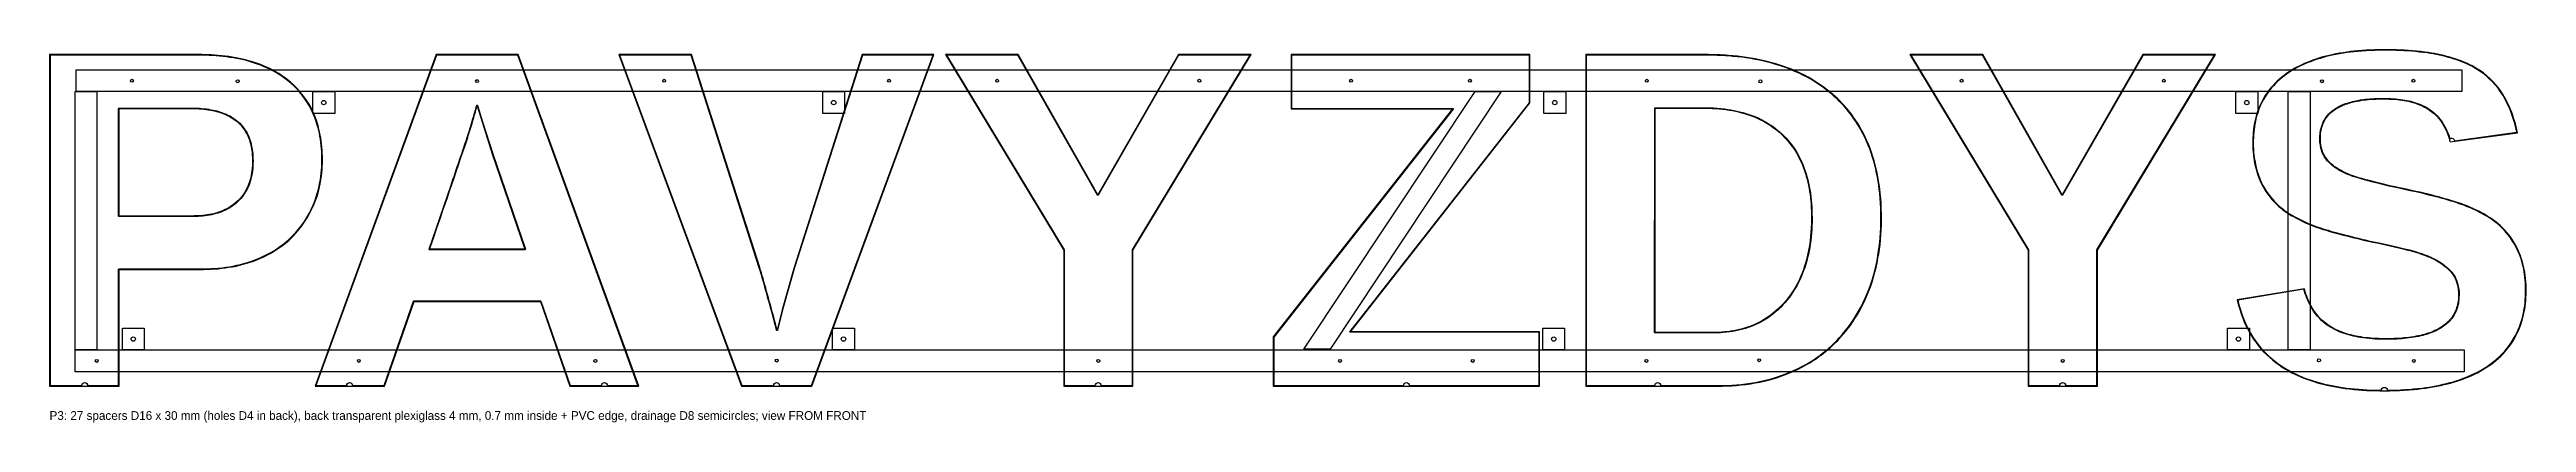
# Model space of a CAD drawing. Header units: millimetres. Extents: x 0 to 3400, y -44 to 469.
import ezdxf

# ---------------------------------------------------------------- set-up
doc = ezdxf.new("R2010")
doc.units = ezdxf.units.MM
for name, color, linetype in [('1_REMAS', 5, 'Continuous'), ('2_DUGNAS', 1, 'Continuous'), ('3_PRIEKIS', 7, 'Continuous'), ('TEXT', 8, 'Continuous')]:
    doc.layers.add(name, color=color, linetype=linetype)

# ---------------------------------------------------------------- blocks, each defined once
blk = doc.blocks.new('REMAS')
at = {"layer": '1_REMAS'}
for points in [[(35.136, 411.068), (65.136, 411.068), (65.136, 56.068), (35.136, 56.068)], [(36.5, 441.068), (3311.5, 441.068), (3311.5, 411.068), (36.5, 411.068)], [(361.5, 411.068), (391.5, 411.068), (391.5, 381.068), (361.5, 381.068)], [(1061.5, 411.068), (1091.5, 411.068), (1091.5, 381.068), (1061.5, 381.068)], [(1956.95, 411.068), (1992.966, 411.068), (1757.966, 57.329), (1721.95, 57.329)], [(2051.5, 411.068), (2081.5, 411.068), (2081.5, 381.068), (2051.5, 381.068)], [(3001.5, 411.068), (3031.5, 411.068), (3031.5, 381.068), (3001.5, 381.068)], [(3073.366, 411.068), (3103.366, 411.068), (3103.366, 56.068), (3073.366, 56.068)], [(100, 86.068), (130, 86.068), (130, 56.068), (100, 56.068)], [(1075, 86.068), (1105, 86.068), (1105, 56.068), (1075, 56.068)], [(2050, 86.068), (2080, 86.068), (2080, 56.068), (2050, 56.068)], [(2990, 86.068), (3020, 86.068), (3020, 56.068), (2990, 56.068)], [(35, 56.068), (3315, 56.068), (3315, 26.068), (35, 26.068)]]:
    blk.add_lwpolyline(points, close=True, dxfattribs=at)
for centre in [(376.5, 396.068), (1076.5, 396.068), (2066.5, 396.068), (3016.5, 396.068), (115, 71.068), (1090, 71.068), (2065, 71.068), (3005, 71.068)]:
    blk.add_circle(centre, 3, dxfattribs=at)
blk = doc.blocks.new('DUGNAS')
at = {"layer": '2_DUGNAS'}
for points in [[(0.7, 461.232), (0.7, 7.165), (44.27, 7.165, -0.99875), (52.27, 7.165), (94.66, 7.165), (94.677, 166.953, -0.35083125), (95.36, 167.5), (211.503, 167.516, 0.04452233), (252.308, 171.417, 0.05782153), (290.25, 183.159, 0.06843256), (324.266, 204.2, 0.09745615), (356.385, 243.832, 0.08433195), (371.87, 290.441, 0.04794185), (373.84, 324.629, 0.04978545), (369.553, 358.053, 0.07147344), (356.369, 392.075, 0.09601643), (326.853, 426.399, 0.06768036), (294.822, 445.348, 0.04792886), (261.937, 455.65, 0.03845859), (223.74, 460.686, 0.01473364), (204.62, 461.232)], [(365.633, 7.165), (407.95, 7.165, -0.99875), (415.95, 7.165), (459.494, 7.165), (499.805, 123.207, -0.25943456), (500.399, 123.537), (674.142, 123.52, -0.2598899), (674.649, 123.067), (714.892, 7.165), (757.77, 7.165, -0.99875), (765.77, 7.165), (807.786, 7.165), (642.788, 461.232), (531.275, 461.232)], [(782.637, 461.232), (950.535, 7.165), (994.21, 7.165, -0.99875), (1002.21, 7.165), (1046.213, 7.165), (1213.144, 461.232), (1116.065, 461.232), (1022.803, 169.184), (1006.324, 111.021), (999.486, 83.089, -0.69198878), (998.182, 83.221, 0.00579745), (978.803, 153.945, 0.00382234), (974.27, 169.177), (880.683, 461.232)], [(1648.331, 461.232), (1550.091, 461.232), (1439.649, 268.799, -0.50943639), (1438.524, 268.926), (1329.465, 461.232), (1231.228, 461.232), (1392.925, 193.528), (1392.961, 193.307), (1392.961, 7.165), (1435.66, 7.165, -0.99875), (1443.66, 7.165), (1486.598, 7.165), (1486.615, 193.461), (1486.699, 193.669)], [(2044.86, 80.437), (1785.832, 80.454, -0.54998537), (1785.435, 81.569), (2031.607, 395.906), (2031.607, 461.232), (1705.226, 461.232), (1705.226, 387.96), (1926.433, 387.943, -0.55180744), (1926.829, 386.827), (1680.658, 73.783), (1680.658, 7.165), (1858.81, 7.165, -0.99875), (1866.81, 7.165), (2044.86, 7.165)], [(2109.618, 461.232), (2109.618, 7.165), (2203.77, 7.165, -0.99875), (2211.77, 7.165), (2296.463, 7.183, 0.0489608), (2348.002, 12.607, 0.07271265), (2407.445, 34.182, 0.08447114), (2457.449, 73.016, 0.0643639), (2486.669, 114.92, 0.0607989), (2506.092, 166.495, 0.04557836), (2513.622, 217.149, 0.03957509), (2512.55, 271.541, 0.04356023), (2504.271, 315.631, 0.05821174), (2486.585, 358.789, 0.09894718), (2441.038, 412.272, 0.06572845), (2396.192, 438.985, 0.04569425), (2353.565, 452.871, 0.03803024), (2304.928, 460.097, 0.01878144), (2273.777, 461.232)], [(2972.385, 461.232), (2874.145, 461.232), (2763.703, 268.799, -0.50943639), (2762.578, 268.926), (2653.519, 461.232), (2555.282, 461.232), (2716.979, 193.528), (2717.015, 193.307), (2717.015, 7.165), (2759.71, 7.165, -0.99875), (2767.71, 7.165), (2810.652, 7.165), (2810.669, 193.461), (2810.753, 193.669)], [(3295.23, 346.114, -0.58357911), (3301.703, 343.544), (3387.204, 355.204, 0.04857357), (3377.419, 387.611, 0.06431397), (3361.367, 415.7, 0.11080225), (3325.357, 445.926, 0.04849083), (3297.705, 456.976, 0.03620933), (3263.953, 464.239, 0.02818233), (3222.149, 467.768, 0.02677191), (3174.25, 466.86, 0.03424562), (3133.798, 461.129, 0.04240871), (3100.908, 451.173, 0.05809167), (3071.492, 435.339, 0.0737734), (3047.812, 412.971, 0.09873954), (3030.001, 377.28, 0.05792153), (3025.529, 347.748, 0.04978266), (3027.321, 316.33, 0.09320813), (3041.228, 277.538, 0.08985781), (3064.515, 250.929, 0.04137506), (3080.824, 239.981, 0.04843646), (3117.531, 223.758, 0.01501016), (3145.696, 215.612, 0.00673997), (3183.568, 206.274), (3197.545, 203.385), (3210.374, 200.601), (3222.043, 197.924), (3231.303, 195.67), (3239.676, 193.497), (3246.149, 191.7), (3251.971, 189.962, -0.0335085), (3269.107, 183.547, -0.05643634), (3287.488, 172.704, -0.05586938), (3297.842, 162.859, -0.12401937), (3306.865, 143.45, -0.06445417), (3307.803, 127.997, -0.08801828), (3303.496, 109.163, -0.11676064), (3290.168, 91.442, -0.06759446), (3275.086, 82.05, -0.0494186), (3255.467, 75.49, -0.03771877), (3229.271, 71.563), (3222.973, 71.143), (3216.434, 70.871), (3209.652, 70.748, -0.03645632), (3176.169, 72.736, -0.04727074), (3150.082, 78.741, -0.06373726), (3128.916, 88.894, -0.11180463), (3106.029, 112.82), (3104.342, 115.721, -0.06234536), (3094.979, 139.499), (3004.215, 124.53, 0.05416593), (3016.118, 89.638, 0.08842084), (3043.634, 50.56, 0.07152752), (3076.158, 26.748, 0.04830529), (3108.919, 13.193, 0.03852175), (3147.73, 4.558, 0.03011466), (3192.593, 0.854, 0.00466602), (3201.33, 0.713, -0.9957495), (3209.33, 0.721, 0.02930959), (3257.348, 3.784, 0.0349604), (3295.503, 11.206, 0.04666569), (3329.171, 23.671, 0.06502356), (3359.463, 43.418, 0.09431747), (3385.355, 75.792, 0.07477539), (3396.736, 108.981, 0.05133268), (3399.27, 141.018, 0.05083331), (3395.881, 170.641, 0.09975975), (3378.429, 210.171, 0.08758444), (3352.831, 235.285, 0.04259656), (3329.414, 248.591, 0.03186937), (3305.128, 258.137, 0.01678286), (3272.276, 267.558, 0.01022717), (3225.459, 278.347), (3211.961, 281.351), (3199.699, 284.221), (3189.984, 286.622), (3181.215, 288.921), (3173.391, 291.118), (3167.436, 292.92), (3162.173, 294.648, -0.06008623), (3140.424, 304.906, -0.0720005), (3127.059, 316.229, -0.12252509), (3118.267, 333.505, -0.06930746), (3116.829, 349.537, -0.08399573), (3120.207, 366.453, -0.12949848), (3133.212, 384.191, -0.07036839), (3147.626, 392.791, -0.05058287), (3166.471, 398.536, -0.03799923), (3191.716, 401.561), (3197.795, 401.785, -0.03311814), (3223.987, 400.861), (3227.662, 400.421, -0.04977456), (3249.592, 395.438), (3252.497, 394.381, -0.08174664), (3271.849, 383.282, -0.10793091), (3289.691, 360.613, -0.04560579)], [(94.69, 388.11, -0.33109617), (95.36, 388.606), (195.945, 388.596), (199.851, 388.517, -0.0442866), (224.593, 385.72, -0.06099193), (244.777, 378.988, -0.09565561), (263.111, 365.499, -0.09883586), (274.618, 346.173, -0.06484133), (278.922, 325.974, -0.05994429), (278.049, 298.969, -0.07229699), (271.684, 278.027, -0.14155773), (248.94, 252.428, -0.07427927), (228.443, 243.433, -0.05475698), (204.539, 239.689, -0.01355086), (196.539, 239.479), (95.207, 239.496, -0.35083125), (94.66, 240.179), (94.677, 388.06)], [(586.746, 392.425, -0.45123685), (587.701, 391.989), (594.489, 369.688), (608.385, 325.737), (653.348, 194.675, -0.44762608), (652.653, 193.9), (521.58, 193.917), (521.288, 194.06, -0.31102355), (521.072, 194.827), (550.709, 281.311, 0.00237795), (574.726, 352.319, 0.00812899), (580.865, 372.425, 0.00503707), (586.413, 392.113, -0.16495247)], [(2273.629, 388.924), (2278.947, 388.83), (2284.166, 388.625), (2289.292, 388.309), (2294.324, 387.88), (2299.263, 387.34), (2304.108, 386.687, -0.05254372), (2336.774, 378.48, -0.07678647), (2369.947, 360.164, -0.11071422), (2402.373, 320.732, -0.056947), (2413.726, 289.997), (2414.812, 285.391), (2415.788, 280.685, -0.04273704), (2419.565, 243.127, -0.04110086), (2417.117, 201.398, -0.0513727), (2408.121, 165.139, -0.07363012), (2388.504, 128.619, -0.07432795), (2362.323, 102.59, -0.09427039), (2322.945, 84.071, -0.05733142), (2289.918, 79.533), (2285.092, 79.467), (2204.125, 79.484, -0.35083125), (2203.578, 80.167), (2203.595, 388.383, -0.35083125), (2204.278, 388.93)]]:
    blk.add_lwpolyline(points, format="xyb", close=True, dxfattribs=at)
for centre in [(113.1, 426.02), (258.3, 425.32), (587, 425.62), (843.8, 426.12), (1152.5, 426.12), (1300.9, 426.12), (1578.5, 426.12), (1786.8, 426.02), (1950, 426.02), (2192.8, 426.02), (2348.7, 425.22), (2625, 426.12), (2902.6, 426.12), (3119.6, 425.32), (3245.2, 426.02), (64.8, 41.02), (424.6, 41.02), (749.3, 41.02), (998.3, 41.52), (1439.8, 41.02), (1771.7, 41.02), (1953.8, 41.02), (2192.2, 41.02), (2347, 41.92), (2763.8, 41.02), (3115.6, 41.82), (3245.8, 41.02)]:
    blk.add_circle(centre, 2, dxfattribs=at)
blk = doc.blocks.new('PRIEKIS')
at = {"layer": '3_PRIEKIS'}
for points in [[(0, 461.932), (0, 6.465), (95.36, 6.465), (95.36, 166.8), (211.511, 166.816, 0.04289609), (251.114, 170.48, 0.05754627), (289.397, 182.017, 0.068064), (323.763, 202.876, 0.09986703), (357.002, 243.502, 0.0843374), (372.561, 290.332, 0.04992444), (374.476, 326.351, 0.05023591), (369.874, 359.702, 0.07185733), (356.264, 393.659, 0.09564061), (326.188, 427.815, 0.06735718), (293.712, 446.576, 0.0475205), (260.459, 456.679, 0.03802243), (221.914, 461.489, 0.01313272), (204.621, 461.932)], [(998.859, 83.4, 0.00579556), (979.475, 154.14, 0.00386709), (974.938, 169.386), (881.194, 461.932), (781.631, 461.932), (950.048, 6.465), (1046.701, 6.465), (1214.147, 461.932), (1115.554, 461.932), (1022.133, 169.386), (1005.647, 111.2)], [(2108.918, 461.932), (2108.918, 6.465), (2296.471, 6.483, 0.04898697), (2348.145, 11.922, 0.07099007), (2406.49, 32.875, 0.08019557), (2454.938, 69.309, 0.06496902), (2485.07, 110.486, 0.06315336), (2506.013, 163.339, 0.0460787), (2514.101, 213.769, 0.04202018), (2513.247, 271.613, 0.04353645), (2504.944, 315.822, 0.0605057), (2486.337, 360.655, 0.09645615), (2441.473, 412.82, 0.06571631), (2396.471, 439.627, 0.04569937), (2353.723, 453.553, 0.03801576), (2304.98, 460.795, 0.01881126), (2273.778, 461.932)], [(3388.04, 354.611, 0.04687131), (3378.634, 386.501, 0.06383271), (3362.746, 415.037, 0.11392824), (3325.683, 446.546, 0.04674445), (3299.299, 457.225, 0.03667784), (3265.724, 464.684, 0.02946452), (3222.171, 468.468, 0.02676983), (3174.197, 467.558, 0.03427958), (3133.65, 461.813, 0.04242259), (3100.646, 451.822, 0.05809804), (3071.088, 435.91, 0.07378249), (3047.26, 413.401, 0.0987508), (3029.327, 377.467, 0.05791282), (3024.829, 347.777, 0.04978899), (3026.63, 316.216, 0.09123573), (3040.203, 277.9, 0.09203394), (3064.076, 250.384, 0.04132327), (3080.477, 239.373, 0.04755007), (3116.546, 223.348, 0.01545453), (3144.285, 215.26, 0.00708611), (3183.419, 205.59, -0.01129844), (3231.132, 194.991, -0.01871031), (3256.103, 187.895, -0.05223642), (3278.605, 177.829, -0.06554839), (3294.178, 165.876, -0.15179113), (3306.177, 143.318, -0.06455151), (3307.105, 128.045, -0.08813412), (3302.85, 109.434, -0.11671422), (3289.723, 91.982, -0.0682914), (3274.799, 82.688, -0.05002747), (3255.311, 76.172, -0.03768993), (3229.219, 72.261, -0.03894278), (3186.971, 72.246, -0.04223993), (3159.155, 76.77, -0.05707193), (3136.464, 85.275, -0.14024813), (3106.63, 113.18, -0.06335647), (3096.846, 135.475, -0.01037335), (3095.493, 140.293), (3003.366, 125.1, 0.05251849), (3014.846, 90.708, 0.08260582), (3040.102, 53.159, 0.07754545), (3074.587, 26.806, 0.04876522), (3107.221, 12.993, 0.03892004), (3145.886, 4.128, 0.03161334), (3192.575, 0.155, 0.02923741), (3245.997, 1.828, 0.03424929), (3287.503, 8.451, 0.0421952), (3321.274, 19.312, 0.05783296), (3351.628, 36.298, 0.074988), (3376.816, 60.956, 0.09117079), (3394.625, 97.076, 0.0558756), (3399.714, 127.724, 0.0538781), (3398.067, 163.012, 0.06882134), (3388.969, 193.332, 0.13630322), (3353.231, 235.86, 0.04260684), (3329.711, 249.225, 0.03188898), (3305.347, 258.802, 0.01735693), (3270.978, 268.61, 0.00992603), (3225.609, 279.031, -0.01161299), (3182.592, 289.275, -0.01923878), (3160.809, 295.866, -0.05894477), (3140.119, 305.938, -0.07307112), (3127.132, 317.223, -0.11799671), (3118.949, 333.664, -0.06935208), (3117.528, 349.502, -0.08392721), (3120.855, 366.189, -0.12973631), (3133.65, 383.645, -0.07112593), (3147.897, 392.146, -0.04765079), (3165.01, 397.51, -0.03904175), (3189.78, 400.754, -0.03467405), (3220.152, 400.523, -0.04768552), (3244.334, 396.346, -0.06262635), (3262.755, 388.743, -0.1419673), (3288.127, 362.134, -0.06250753), (3295.589, 342.004)], [(95.36, 240.179), (95.36, 387.906), (195.934, 387.896, -0.04228658), (221.207, 385.672, -0.05848407), (241.885, 379.553, -0.08142865), (258.941, 368.677, -0.11788697), (273.477, 347.223, -0.06614181), (278.072, 327.477, -0.06334303), (277.359, 299.085, -0.07230822), (271.055, 278.334, -0.14152408), (248.568, 253.021, -0.07463205), (228.259, 244.109, -0.05478703), (204.505, 240.388, -0.01349643), (196.539, 240.179)], [(587.032, 391.785), (593.82, 369.481), (607.72, 325.518), (652.653, 194.6), (521.734, 194.6, 0.00136176), (570.39, 337.082, 0.00602452), (577.571, 358.947, 0.00816451)], [(2204.278, 80.167), (2204.278, 388.23), (2273.626, 388.224, -0.04359726), (2310.293, 384.955, -0.05712302), (2343.211, 375.133, -0.09046056), (2378.824, 351.532, -0.08907649), (2403.023, 317.853, -0.05595239), (2413.78, 286.783, -0.04307146), (2418.529, 252.098, -0.04335324), (2417.087, 206.401, -0.0476344), (2409.411, 171.023, -0.06690901), (2392.762, 135.901, -0.0775564), (2366.354, 106.561, -0.10399476), (2324.165, 85.123, -0.05783711), (2291.487, 80.285, -0.00916771), (2285.092, 80.167)]]:
    blk.add_lwpolyline(points, format="xyb", close=True, dxfattribs=at)
for points in [[(364.632, 6.465), (459.992, 6.465), (500.399, 122.837), (673.987, 122.837), (714.394, 6.465), (808.785, 6.465), (643.278, 461.932), (530.785, 461.932)], [(1649.572, 461.932), (1549.686, 461.932), (1439.133, 269.272), (1329.873, 461.932), (1229.987, 461.932), (1392.261, 193.307), (1392.261, 6.465), (1487.298, 6.465), (1487.298, 193.307)], [(1926.279, 387.26), (1679.958, 74.026), (1679.958, 6.465), (2045.56, 6.465), (2045.56, 81.137), (1785.986, 81.137), (2032.307, 395.665), (2032.307, 461.932), (1704.526, 461.932), (1704.526, 387.26)], [(2973.626, 461.932), (2873.74, 461.932), (2763.187, 269.272), (2653.927, 461.932), (2554.041, 461.932), (2716.315, 193.307), (2716.315, 6.465), (2811.352, 6.465), (2811.352, 193.307)]]:
    blk.add_lwpolyline(points, close=True, dxfattribs=at)

msp = doc.modelspace()

# ---------------------------------------------------------------- block references
at = {"layer": '1_REMAS'}
msp.add_blockref('REMAS', (0, 0), dxfattribs=at)
at = {"layer": '2_DUGNAS'}
msp.add_blockref('DUGNAS', (0, 0), dxfattribs=at)
at = {"layer": '3_PRIEKIS'}
msp.add_blockref('PRIEKIS', (0, 0), dxfattribs=at)

# ---------------------------------------------------------------- texts
at = {"layer": 'TEXT'}
msp.add_text('P3: 27 spacers D16 x 30 mm (holes D4 in back), back transparent plexiglass 4 mm, 0.7 mm inside + PVC edge, drainage D8 semicircles; view FROM FRONT', height=12, dxfattribs=at).set_placement((0, -40))

doc.saveas('drawing.dxf')
